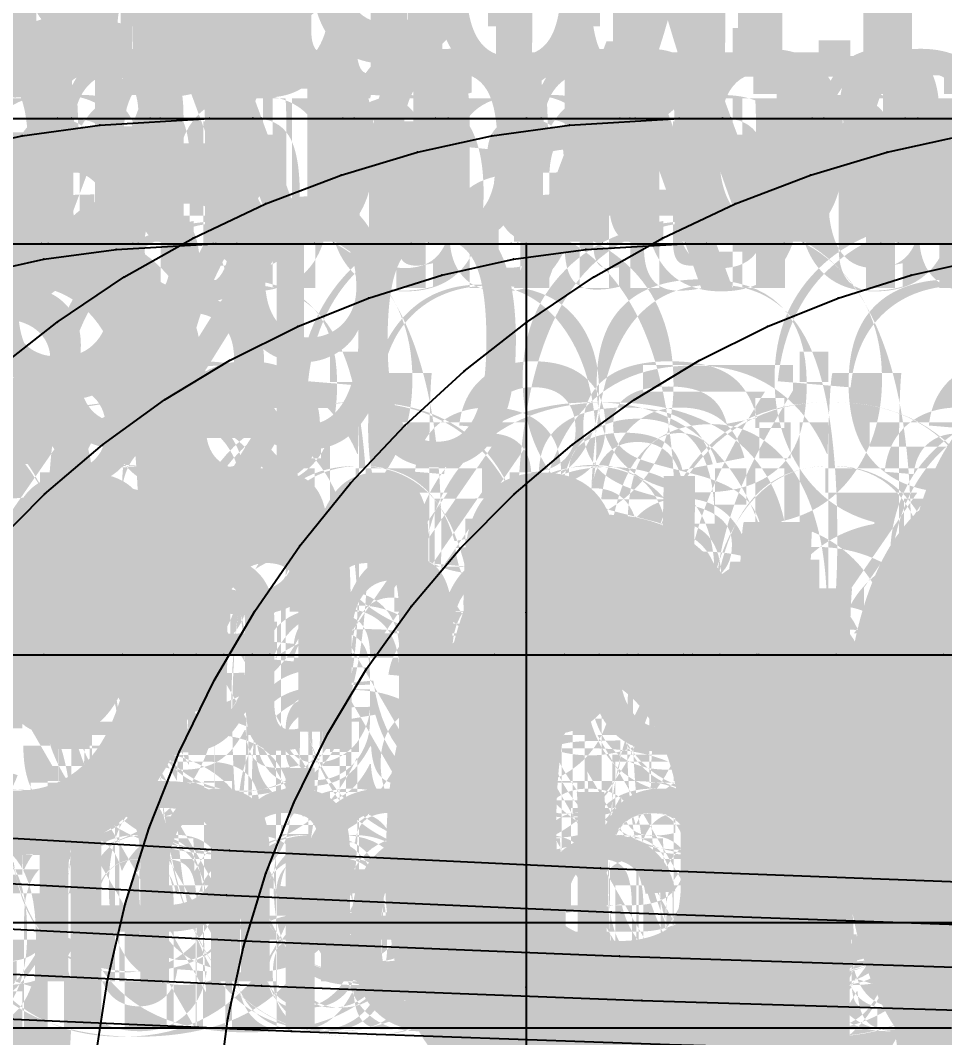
# Model space of a CAD drawing. Extents: x -2408 to 1029, y -526 to 2095.
# Drawn here: x -784.6 to -747.11, y 1410.53 to 1451.78 of the extents above; entities that cross this region are included whole.
import ezdxf

# ---------------------------------------------------------------- set-up
doc = ezdxf.new("R2010")
doc.units = 0
doc.layers.add('TEXT', color=7, linetype='Continuous')

# ---------------------------------------------------------------- blocks, each defined once
blk = doc.blocks.new('-30')
at = {"layer": '1'}
for points in [[(-1076.814892, 751.94191), (-1061.323545, 751.94191), (-1045.571787, 751.94191), (-1029.592137, 751.94191), (-1013.417152, 751.94191), (-997.079352, 751.94191), (-980.611366, 751.94191), (-964.045714, 751.94191), (-947.414953, 751.94191), (-930.753088, 751.94191), (-914.089775, 751.94191), (-897.459017, 751.94191), (-880.893334, 751.94191), (-864.425357, 751.94191), (-848.087603, 751.94191), (-831.912629, 751.94191), (-815.932955, 751.94191), (-800.181244, 751.94191)], [(148.894386, 640.993118), (148.894386, 667.858505), (148.944749, 669.294081), (149.21655, 672.948974), (149.68187, 676.036991), (150.400337, 679.11425), (151.376763, 682.214985), (152.599019, 685.285194), (154.012896, 688.1827), (155.661028, 690.998012), (157.4936, 693.648788), (159.542939, 696.183859), (161.751355, 698.5313), (164.156973, 700.73123), (166.691478, 702.721654), (169.400742, 704.538542), (172.206583, 706.127772), (175.148409, 707.512321), (178.208376, 708.682353), (181.30982, 709.613483), (184.323657, 710.274496)]]:
    blk.add_lwpolyline(points, dxfattribs=at)
at = {"layer": '14'}
for points in [[(-1076.814892, 751.94191), (-1061.323545, 751.94191), (-1045.571787, 751.94191), (-1029.592137, 751.94191), (-1013.417152, 751.94191), (-997.079352, 751.94191), (-980.611366, 751.94191), (-964.045714, 751.94191), (-947.414953, 751.94191), (-930.753088, 751.94191), (-914.089775, 751.94191), (-897.459017, 751.94191), (-880.893334, 751.94191), (-864.425357, 751.94191), (-848.087603, 751.94191), (-831.912629, 751.94191), (-815.932955, 751.94191), (-800.181244, 751.94191)], [(153.97439, 644.168091), (153.97439, 667.79007), (154.173226, 671.459665), (154.561084, 674.478445), (155.197619, 677.391547), (156.109505, 680.361135), (157.244633, 683.229789), (158.614812, 686.013535), (160.198973, 688.660798), (162.004009, 691.186067), (163.995426, 693.542279), (166.184435, 695.742084), (168.530856, 697.745036), (171.047357, 699.562509), (173.686833, 701.159719), (176.463957, 702.543724), (179.326943, 703.692542), (182.291933, 704.618727), (185.20193, 705.270993), (188.142843, 705.666834), (192.074356, 705.890045), (204.432078, 705.890045), (219.855186, 705.890045), (235.053567, 705.890045)]]:
    blk.add_lwpolyline(points, dxfattribs=at)
at = {"layer": '3'}
for p in [(-1013.417152, 751.94191), (-1013.417152, 751.94191), (-997.079352, 751.94191), (-997.079352, 751.94191), (181.30982, 709.613483), (178.208376, 708.682353), (175.148409, 707.512321), (172.206583, 706.127772), (182.291933, 704.618727), (169.400742, 704.538542), (179.326943, 703.692542), (166.691478, 702.721654), (176.463957, 702.543724), (173.686833, 701.159719), (164.156973, 700.73123), (171.047357, 699.562509), (161.751355, 698.5313), (168.530856, 697.745036), (159.542939, 696.183859), (166.184435, 695.742084), (157.4936, 693.648788), (163.995426, 693.542279), (155.661028, 690.998012), (162.004009, 691.186067), (160.198973, 688.660798), (154.012896, 688.1827), (158.614812, 686.013535), (152.599019, 685.285194), (157.244633, 683.229789), (151.376763, 682.214985), (156.109505, 680.361135), (150.400337, 679.11425), (155.197619, 677.391547), (149.68187, 676.036991), (154.561084, 674.478445)]:
    blk.add_point(p, dxfattribs=at)
at = {"layer": '7'}
blk.add_line((-1056.360397, 741.08757), (-819.929733, 741.08757), dxfattribs=at)
blk = doc.blocks.new(' -30')
at = {"layer": '1'}
blk.add_lwpolyline([(-320.458902, 993.349894), (-305.476456, 991.931465), (-290.253334, 990.705195), (-275.086221, 989.677705), (-259.838398, 988.812748), (-244.782035, 988.103728), (-229.520606, 987.520225), (-214.116548, 987.083314), (-198.889744, 986.803854), (-183.229885, 986.627731), (-167.295553, 986.530983), (-151.580754, 986.653671), (-136.843907, 986.999455), (-122.874949, 987.585204), (-107.751551, 988.469104), (-92.53808, 989.557936), (-77.486431, 990.756362), (-62.287955, 992.040492), (-46.765308, 993.494654)], dxfattribs=at)
at = {"layer": '3'}
for p in [(-259.838398, 988.812748), (-244.782035, 988.103728)]:
    blk.add_point(p, dxfattribs=at)
at = {"layer": '1'}
blk.add_text('Piece Name:  ', height=10, dxfattribs=at).set_placement((-648.512721, 424.618505))
at = {"layer": 'TEXT', "color": 7}
blk.add_text('g03-30', height=25, dxfattribs=at).set_placement((-584.85, 411.23))
blk = doc.blocks.new('-31')
at = {"layer": '1'}
for points in [[(-1080.742092, 751.94191), (-1058.470714, 751.94191), (-1043.34713, 751.94191), (-1028.038639, 751.94191), (-1012.576089, 751.94191), (-996.990331, 751.94191), (-981.312101, 751.94191), (-965.572287, 751.94191), (-949.803038, 751.94191), (-934.032378, 751.94191), (-918.292531, 751.94191), (-902.614345, 751.94191), (-887.028557, 751.94191), (-871.566055, 751.94191), (-856.257575, 751.94191), (-841.133967, 751.94191), (-826.226078, 751.94191), (-804.336016, 751.94191)], [(164.156973, 700.73123), (166.691478, 702.721654), (169.400742, 704.538542), (172.206583, 706.127772), (175.148409, 707.512321), (178.208376, 708.682353), (181.30982, 709.613483), (184.323657, 710.274496), (187.480841, 710.706619), (191.923027, 710.970078), (193.667923, 710.970078), (208.563598, 710.970078)]]:
    blk.add_lwpolyline(points, dxfattribs=at)
at = {"layer": '14'}
for points in [[(-1080.742092, 751.94191), (-1058.470714, 751.94191), (-1043.34713, 751.94191), (-1028.038639, 751.94191), (-1012.576089, 751.94191), (-996.990331, 751.94191), (-981.312101, 751.94191), (-965.572287, 751.94191), (-949.803038, 751.94191), (-934.032378, 751.94191), (-918.292531, 751.94191), (-902.614345, 751.94191), (-887.028557, 751.94191), (-871.566055, 751.94191), (-856.257575, 751.94191), (-841.133967, 751.94191), (-826.226078, 751.94191), (-804.336016, 751.94191)], [(153.97439, 644.168091), (153.97439, 667.79007), (154.173226, 671.459665), (154.561084, 674.478445), (155.197619, 677.391547), (156.109505, 680.361135), (157.244633, 683.229789), (158.614812, 686.013535), (160.198973, 688.660798), (162.004009, 691.186067), (163.995426, 693.542279), (166.184435, 695.742084), (168.530856, 697.745036), (171.047357, 699.562509), (173.686833, 701.159719), (176.463957, 702.543724), (179.326943, 703.692542), (182.291933, 704.618727), (185.20193, 705.270993), (188.142843, 705.666834), (192.074356, 705.890045), (204.432078, 705.890045)]]:
    blk.add_lwpolyline(points, dxfattribs=at)
at = {"layer": '2'}
for p in [(191.923027, 710.970078), (192.074356, 705.890045)]:
    blk.add_point(p, dxfattribs=at)
at = {"layer": '3'}
for p in [(-1012.576089, 751.94191), (-1012.576089, 751.94191), (-996.990331, 751.94191), (-996.990331, 751.94191), (193.667923, 710.970078), (187.480841, 710.706619), (184.323657, 710.274496), (181.30982, 709.613483), (178.208376, 708.682353), (175.148409, 707.512321), (172.206583, 706.127772), (188.142843, 705.666834), (185.20193, 705.270993), (182.291933, 704.618727), (169.400742, 704.538542), (179.326943, 703.692542), (166.691478, 702.721654), (176.463957, 702.543724), (173.686833, 701.159719), (171.047357, 699.562509), (168.530856, 697.745036), (166.184435, 695.742084)]:
    blk.add_point(p, dxfattribs=at)
at = {"layer": '7'}
blk.add_line((-1056.360397, 741.08757), (-819.929733, 741.08757), dxfattribs=at)
blk = doc.blocks.new(' -31')
at = {"layer": '1'}
blk.add_lwpolyline([(-321.622823, 991.366514), (-306.063224, 989.969857), (-291.275461, 988.843302), (-275.685007, 987.846192), (-260.811204, 987.051404), (-245.204271, 986.362211), (-230.354188, 985.833593), (-215.338268, 985.438519), (-199.901877, 985.183262), (-184.035778, 985.039444), (-168.025736, 984.886238), (-152.529679, 984.93567), (-138.113903, 985.220737), (-123.104008, 985.77524), (-108.173622, 986.581126), (-93.190491, 987.608126), (-78.160477, 988.752626), (-63.189221, 989.945011), (-47.672531, 991.313117)], dxfattribs=at)
at = {"layer": '3'}
for p in [(-260.811204, 987.051404), (-245.204271, 986.362211)]:
    blk.add_point(p, dxfattribs=at)
at = {"layer": '1'}
blk.add_text('Piece Name:  ', height=10, dxfattribs=at).set_placement((-648.527813, 424.650197))
at = {"layer": 'TEXT', "color": 7}
blk.add_text('g03-31', height=25, dxfattribs=at).set_placement((-585.39, 410.31))
blk = doc.blocks.new('-32')
at = {"layer": '1'}
for points in [[(-1213.509337, 751.94191), (-1198.05785, 751.94191), (-1181.494526, 751.94191), (-1163.917442, 751.94191), (-1145.424717, 751.94191), (-1126.114456, 751.94191), (-1106.084764, 751.94191), (-1085.433746, 751.94191), (-1064.259507, 751.94191), (-1042.660152, 751.94191), (-1020.733787, 751.94191), (-998.578515, 751.94191), (-976.292444, 751.94191), (-953.975048, 751.94191), (-931.721682, 751.94191), (-909.631823, 751.94191), (-887.803574, 751.94191), (-866.335077, 751.94191), (-845.32436, 751.94191), (-824.869566, 751.94191), (-805.068798, 751.94191)], [(181.30982, 709.613483), (184.323657, 710.274496), (187.480841, 710.706619), (191.923027, 710.970078), (193.667923, 710.970078), (208.563598, 710.970078), (223.851492, 710.970078)]]:
    blk.add_lwpolyline(points, dxfattribs=at)
at = {"layer": '14'}
for points in [[(-1213.509337, 751.94191), (-1198.05785, 751.94191), (-1181.494526, 751.94191), (-1163.917442, 751.94191), (-1145.424717, 751.94191), (-1126.114456, 751.94191), (-1106.084764, 751.94191), (-1085.433746, 751.94191), (-1064.259507, 751.94191), (-1042.660152, 751.94191), (-1020.733787, 751.94191), (-998.578515, 751.94191), (-976.292444, 751.94191), (-953.975048, 751.94191), (-931.721682, 751.94191), (-909.631823, 751.94191), (-887.803574, 751.94191), (-866.335077, 751.94191), (-845.32436, 751.94191), (-824.869566, 751.94191), (-805.068798, 751.94191)], [(153.97439, 644.168091), (153.97439, 667.79007), (154.173226, 671.459665), (154.561084, 674.478445), (155.197619, 677.391547), (156.109505, 680.361135), (157.244633, 683.229789), (158.614812, 686.013535), (160.198973, 688.660798), (162.004009, 691.186067), (163.995426, 693.542279), (166.184435, 695.742084), (168.530856, 697.745036), (171.047357, 699.562509), (173.686833, 701.159719), (176.463957, 702.543724), (179.326943, 703.692542), (182.291933, 704.618727), (185.20193, 705.270993), (188.142843, 705.666834), (192.074356, 705.890045), (204.432078, 705.890045), (219.855186, 705.890045), (235.053567, 705.890045)]]:
    blk.add_lwpolyline(points, dxfattribs=at)
at = {"layer": '2'}
for p in [(191.923027, 710.970078), (192.074356, 705.890045)]:
    blk.add_point(p, dxfattribs=at)
at = {"layer": '3'}
for p in [(-1020.733787, 751.94191), (-1020.733787, 751.94191), (-998.578515, 751.94191), (-998.578515, 751.94191), (193.667923, 710.970078), (208.563598, 710.970078), (187.480841, 710.706619), (184.323657, 710.274496), (204.432078, 705.890045), (219.855186, 705.890045), (188.142843, 705.666834), (185.20193, 705.270993)]:
    blk.add_point(p, dxfattribs=at)
at = {"layer": '7'}
blk.add_line((-1056.360397, 741.08757), (-819.929733, 741.08757), dxfattribs=at)
blk = doc.blocks.new(' -32')
at = {"layer": '1'}
blk.add_lwpolyline([(-321.817783, 989.313987), (-306.593114, 988.025551), (-291.392571, 986.935484), (-276.156874, 986.019829), (-260.936463, 985.257985), (-245.709809, 984.630858), (-230.488011, 984.128957), (-215.247587, 983.767109), (-200.095667, 983.551712), (-184.421997, 983.443756), (-168.741345, 983.257658), (-153.297777, 983.255747), (-138.28339, 983.491439), (-123.274546, 983.983495), (-108.376018, 984.727066), (-93.392798, 985.703898), (-78.046169, 986.826902), (-63.073899, 987.964787), (-47.80115, 989.241333)], dxfattribs=at)
at = {"layer": '3'}
for p in [(-260.936463, 985.257985), (-245.709809, 984.630858)]:
    blk.add_point(p, dxfattribs=at)
at = {"layer": '1'}
blk.add_text('Piece Name:  ', height=10, dxfattribs=at).set_placement((-648.542485, 424.65299))
at = {"layer": 'TEXT', "color": 7}
blk.add_text('g03-32', height=25, dxfattribs=at).set_placement((-583.25, 409.92))
blk = doc.blocks.new('-33')
at = {"layer": '1'}
for points in [[(-1213.160278, 751.94191), (-1193.086281, 751.94191), (-1176.871221, 751.94191), (-1159.764718, 751.94191), (-1141.858993, 751.94191), (-1123.246262, 751.94191), (-1104.018745, 751.94191), (-1084.268661, 751.94191), (-1064.088228, 751.94191), (-1043.569664, 751.94191), (-1022.80519, 751.94191), (-1001.887022, 751.94191), (-980.908639, 751.94191), (-959.959737, 751.94191), (-939.133791, 751.94191), (-918.52302, 751.94191), (-898.21964, 751.94191), (-878.31587, 751.94191), (-858.903928, 751.94191), (-840.07603, 751.94191), (-821.924396, 751.94191), (-804.541242, 751.94191)], [(159.542939, 696.183859), (161.751355, 698.5313), (164.156973, 700.73123), (166.691478, 702.721654), (169.400742, 704.538542), (172.206583, 706.127772), (175.148409, 707.512321), (178.208376, 708.682353), (181.30982, 709.613483), (184.323657, 710.274496), (187.480841, 710.706619), (191.923027, 710.970078), (193.667923, 710.970078), (208.563598, 710.970078), (223.851492, 710.970078), (239.197375, 710.970078), (254.476055, 710.970078), (269.894647, 710.970078), (285.173326, 710.970078)]]:
    blk.add_lwpolyline(points, dxfattribs=at)
at = {"layer": '14'}
for points in [[(-1213.160278, 751.94191), (-1193.086281, 751.94191), (-1176.871221, 751.94191), (-1159.764718, 751.94191), (-1141.858993, 751.94191), (-1123.246262, 751.94191), (-1104.018745, 751.94191), (-1084.268661, 751.94191), (-1064.088228, 751.94191), (-1043.569664, 751.94191), (-1022.80519, 751.94191), (-1001.887022, 751.94191), (-980.908639, 751.94191), (-959.959737, 751.94191), (-939.133791, 751.94191), (-918.52302, 751.94191), (-898.21964, 751.94191), (-878.31587, 751.94191), (-858.903928, 751.94191), (-840.07603, 751.94191), (-821.924396, 751.94191), (-804.541242, 751.94191)], [(160.198973, 688.660798), (162.004009, 691.186067), (163.995426, 693.542279), (166.184435, 695.742084), (168.530856, 697.745036), (171.047357, 699.562509), (173.686833, 701.159719), (176.463957, 702.543724), (179.326943, 703.692542), (182.291933, 704.618727), (185.20193, 705.270993), (188.142843, 705.666834), (192.074356, 705.890045), (204.432078, 705.890045), (219.855186, 705.890045), (235.053567, 705.890045), (250.181366, 705.890045), (265.227696, 705.890045), (280.355501, 705.890045), (295.359099, 705.890045)]]:
    blk.add_lwpolyline(points, dxfattribs=at)
at = {"layer": '3'}
for p in [(-1022.80519, 751.94191), (-1022.80519, 751.94191), (-1001.887022, 751.94191), (-1001.887022, 751.94191), (208.563598, 710.970078), (223.851492, 710.970078), (239.197375, 710.970078), (204.432078, 705.890045), (219.855186, 705.890045), (235.053567, 705.890045)]:
    blk.add_point(p, dxfattribs=at)
at = {"layer": '7'}
blk.add_line((-1056.360397, 741.08757), (-819.929733, 741.08757), dxfattribs=at)
blk = doc.blocks.new(' -33')
at = {"layer": '1'}
blk.add_lwpolyline([(-321.465682, 987.242601), (-306.512614, 986.056419), (-291.527457, 985.047648), (-276.088338, 984.177619), (-261.085788, 983.47635), (-245.656514, 982.886327), (-230.644244, 982.430943), (-215.128314, 982.099588), (-199.895578, 981.917391), (-184.203281, 981.841354), (-168.302886, 981.625979), (-153.421344, 981.587268), (-138.063449, 981.77681), (-123.30094, 982.206119), (-108.548373, 982.887436), (-93.220462, 983.840879), (-77.994136, 984.911791), (-62.676554, 986.02466), (-47.469065, 987.237479)], dxfattribs=at)
at = {"layer": '3'}
for p in [(-261.085788, 983.47635), (-245.656514, 982.886327)]:
    blk.add_point(p, dxfattribs=at)
at = {"layer": '1'}
blk.add_text('Piece Name:  ', height=10, dxfattribs=at).set_placement((-648.538089, 424.653842))
at = {"layer": 'TEXT', "color": 7}
blk.add_text('g03-33', height=25, dxfattribs=at).set_placement((-587.12, 409.33))
blk = doc.blocks.new('-34')
at = {"layer": '1'}
for points in [[(-1213.298577, 751.94191), (-1194.077439, 751.94191), (-1178.609608, 751.94191), (-1162.336014, 751.94191), (-1145.342988, 751.94191), (-1127.716863, 751.94191), (-1109.543971, 751.94191), (-1090.910644, 751.94191), (-1071.903216, 751.94191), (-1052.608018, 751.94191), (-1033.111383, 751.94191), (-1013.499643, 751.94191), (-993.860274, 751.94191), (-974.277315, 751.94191), (-954.838242, 751.94191), (-935.629386, 751.94191), (-916.737079, 751.94191), (-898.247652, 751.94191), (-880.247437, 751.94191), (-862.822765, 751.94191), (-846.059967, 751.94191), (-830.045376, 751.94191), (-814.865322, 751.94191), (-796.072617, 751.94191)], [(178.208376, 708.682353), (181.30982, 709.613483), (184.323657, 710.274496), (187.480841, 710.706619), (191.923027, 710.970078), (193.667923, 710.970078), (208.563598, 710.970078), (223.851492, 710.970078), (239.197375, 710.970078), (254.476055, 710.970078), (269.894647, 710.970078), (285.173326, 710.970078), (300.627016, 710.970078)]]:
    blk.add_lwpolyline(points, dxfattribs=at)
at = {"layer": '14'}
for points in [[(-1213.298577, 751.94191), (-1194.077439, 751.94191), (-1178.609608, 751.94191), (-1162.336014, 751.94191), (-1145.342988, 751.94191), (-1127.716863, 751.94191), (-1109.543971, 751.94191), (-1090.910644, 751.94191), (-1071.903216, 751.94191), (-1052.608018, 751.94191), (-1033.111383, 751.94191), (-1013.499643, 751.94191), (-993.860274, 751.94191), (-974.277315, 751.94191), (-954.838242, 751.94191), (-935.629386, 751.94191), (-916.737079, 751.94191), (-898.247652, 751.94191), (-880.247437, 751.94191), (-862.822765, 751.94191), (-846.059967, 751.94191), (-830.045376, 751.94191), (-814.865322, 751.94191), (-796.072617, 751.94191)], [(179.326943, 703.692542), (182.291933, 704.618727), (185.20193, 705.270993), (188.142843, 705.666834), (192.074356, 705.890045), (204.432078, 705.890045), (219.855186, 705.890045), (235.053567, 705.890045), (250.181366, 705.890045), (265.227696, 705.890045), (280.355501, 705.890045), (295.359099, 705.890045), (310.486899, 705.890045)]]:
    blk.add_lwpolyline(points, dxfattribs=at)
at = {"layer": '3'}
for p in [(-1013.499643, 751.94191), (-1013.499643, 751.94191), (-993.860274, 751.94191), (-993.860274, 751.94191), (223.851492, 710.970078), (239.197375, 710.970078), (254.476055, 710.970078), (235.053567, 705.890045), (250.181366, 705.890045)]:
    blk.add_point(p, dxfattribs=at)
at = {"layer": '7'}
blk.add_line((-1056.360397, 741.08757), (-819.929733, 741.08757), dxfattribs=at)
at = {"layer": '1'}
for s, p in [('Annotation: ', (-1006.952133, 766.820526)), ('Size: 34', (-1006.952133, 751.820526)), ('Piece Name: noname', (-1006.952133, 736.820526))]:
    blk.add_text(s, height=10, dxfattribs=at).set_placement(p)
at = {"layer": 'TEXT', "color": 7}
for s, p in [('g06-34', (-1002.78, 736.82)), ('g08-34', (241.65, 681.46))]:
    blk.add_text(s, height=25, dxfattribs=at).set_placement(p)
blk = doc.blocks.new(' -34')
at = {"layer": '1'}
blk.add_lwpolyline([(-321.730588, 985.251048), (-306.590636, 984.120804), (-291.27251, 983.153903), (-276.06515, 982.352131), (-260.73121, 981.684495), (-245.392154, 981.143215), (-230.338441, 980.727177), (-214.992801, 980.435879), (-199.882371, 980.286679), (-183.960228, 980.237808), (-168.117949, 979.996712), (-153.058748, 979.924763), (-137.707824, 980.071632), (-122.92949, 980.454594), (-108.321638, 981.081657), (-92.998495, 981.988387), (-77.514769, 983.037739), (-62.201781, 984.109423), (-46.844191, 985.280492)], dxfattribs=at)
at = {"layer": '3'}
blk.add_point((-260.73121, 981.684495), dxfattribs=at)
at = {"layer": '1'}
blk.add_text('Piece Name:  ', height=10, dxfattribs=at).set_placement((-648.550179, 424.690839))
at = {"layer": 'TEXT', "color": 7}
blk.add_text('g03-34', height=25, dxfattribs=at).set_placement((-585.13, 410.49))
blk = doc.blocks.new('-35')
at = {"layer": '1'}
for points in [[(-1080.557355, 751.94191), (-1062.506235, 751.94191), (-1044.294227, 751.94191), (-1026.002846, 751.94191), (-1007.710398, 751.94191), (-989.498396, 751.94191), (-971.447284, 751.94191), (-953.637507, 751.94191), (-936.149512, 751.94191), (-919.063742, 751.94191), (-902.460643, 751.94191), (-886.42066, 751.94191), (-871.024239, 751.94191), (-851.635814, 751.94191), (-833.725198, 751.94191), (-817.483074, 751.94191), (-799.817214, 751.94191)], [(193.667923, 710.970078), (208.563598, 710.970078), (223.851492, 710.970078), (239.197375, 710.970078), (254.476055, 710.970078), (269.894647, 710.970078), (285.173326, 710.970078), (300.627016, 710.970078), (315.905698, 710.970078), (331.144233, 710.970078)]]:
    blk.add_lwpolyline(points, dxfattribs=at)
at = {"layer": '14'}
for points in [[(-1080.557355, 751.94191), (-1062.506235, 751.94191), (-1044.294227, 751.94191), (-1026.002846, 751.94191), (-1007.710398, 751.94191), (-989.498396, 751.94191), (-971.447284, 751.94191), (-953.637507, 751.94191), (-936.149512, 751.94191), (-919.063742, 751.94191), (-902.460643, 751.94191), (-886.42066, 751.94191), (-871.024239, 751.94191), (-851.635814, 751.94191), (-833.725198, 751.94191), (-817.483074, 751.94191), (-799.817214, 751.94191)], [(192.074356, 705.890045), (204.432078, 705.890045), (219.855186, 705.890045), (235.053567, 705.890045), (250.181366, 705.890045), (265.227696, 705.890045), (280.355501, 705.890045), (295.359099, 705.890045), (310.486899, 705.890045), (325.525593, 705.890045)]]:
    blk.add_lwpolyline(points, dxfattribs=at)
at = {"layer": '3'}
for p in [(-1026.002846, 751.94191), (-1026.002846, 751.94191), (-1007.710398, 751.94191), (-1007.710398, 751.94191), (-989.498396, 751.94191), (-989.498396, 751.94191), (254.476055, 710.970078), (269.894647, 710.970078), (250.181366, 705.890045), (265.227696, 705.890045)]:
    blk.add_point(p, dxfattribs=at)
at = {"layer": '7'}
blk.add_line((-1056.360397, 741.08757), (-819.929733, 741.08757), dxfattribs=at)
at = {"layer": '1'}
for s, p in [('Annotation: ', (-1026.002121, 766.820526)), ('Size: 35', (-1026.002121, 751.820526)), ('Piece Name: noname', (-1026.002121, 736.820526)), ('Annotation: ', (263.194485, 705.981598)), ('Size: 35', (263.194485, 690.981598)), ('Piece Name: noname', (263.194485, 675.981598))]:
    blk.add_text(s, height=10, dxfattribs=at).set_placement(p)
at = {"layer": 'TEXT', "color": 7}
for s, p in [('g06-35', (-1022, 736.82)), ('g08-35', (241.65, 681.46))]:
    blk.add_text(s, height=25, dxfattribs=at).set_placement(p)
blk = doc.blocks.new(' -35')
at = {"layer": '1'}
for s, p in [('Size: 35', (-643.464735, 439.67697)), ('Piece Name:  ', (-643.464735, 424.67697))]:
    blk.add_text(s, height=10, dxfattribs=at).set_placement(p)
at = {"layer": 'TEXT', "color": 7}
blk.add_text('g03-35', height=25, dxfattribs=at).set_placement((-578.12, 409.94))
blk = doc.blocks.new('-36')
at = {"layer": '1'}
for points in [[(-1084.482193, 751.94191), (-1067.644193, 751.94191), (-1050.706785, 751.94191), (-1033.745518, 751.94191), (-1016.832967, 751.94191), (-1000.04468, 751.94191), (-983.455217, 751.94191), (-967.139136, 751.94191), (-951.170998, 751.94191), (-935.62536, 751.94191), (-920.576781, 751.94191), (-901.414071, 751.94191), (-883.444305, 751.94191), (-866.844215, 751.94191), (-851.790535, 751.94191), (-835.417329, 751.94191), (-819.809447, 751.94191), (-805.903919, 751.94191)], [(208.563598, 710.970078), (223.851492, 710.970078), (239.197375, 710.970078), (254.476055, 710.970078), (269.894647, 710.970078), (285.173326, 710.970078), (300.627016, 710.970078), (315.905698, 710.970078), (331.144233, 710.970078), (346.422912, 710.970078)]]:
    blk.add_lwpolyline(points, dxfattribs=at)
at = {"layer": '14'}
for points in [[(-1084.482193, 751.94191), (-1067.644193, 751.94191), (-1050.706785, 751.94191), (-1033.745518, 751.94191), (-1016.832967, 751.94191), (-1000.04468, 751.94191), (-983.455217, 751.94191), (-967.139136, 751.94191), (-951.170998, 751.94191), (-935.62536, 751.94191), (-920.576781, 751.94191), (-901.414071, 751.94191), (-883.444305, 751.94191), (-866.844215, 751.94191), (-851.790535, 751.94191), (-835.417329, 751.94191), (-819.809447, 751.94191), (-805.903919, 751.94191)], [(204.432078, 705.890045), (219.855186, 705.890045), (235.053567, 705.890045), (250.181366, 705.890045), (265.227696, 705.890045), (280.355501, 705.890045), (295.359099, 705.890045), (310.486899, 705.890045), (325.525593, 705.890045), (341.212116, 705.890045)]]:
    blk.add_lwpolyline(points, dxfattribs=at)
at = {"layer": '3'}
for p in [(-1016.832967, 751.94191), (-1016.832967, 751.94191), (-1000.04468, 751.94191), (-1000.04468, 751.94191), (269.894647, 710.970078), (285.173326, 710.970078), (265.227696, 705.890045), (280.355501, 705.890045), (295.359099, 705.890045)]:
    blk.add_point(p, dxfattribs=at)
at = {"layer": '7'}
blk.add_line((-1056.360397, 741.08757), (-819.929733, 741.08757), dxfattribs=at)
at = {"layer": '1'}
for s, p in [('Annotation: ', (-1045.052109, 766.820526)), ('Size: 36', (-1045.052109, 751.820526)), ('Piece Name: noname', (-1045.052109, 736.820526)), ('Annotation: ', (263.194485, 705.981598)), ('Size: 36', (263.194485, 690.981598)), ('Piece Name: noname', (263.194485, 675.981598))]:
    blk.add_text(s, height=10, dxfattribs=at).set_placement(p)
at = {"layer": 'TEXT', "color": 7}
for s, p in [('g06-36', (-1041.22, 736.82)), ('g08-36', (241.65, 681.46))]:
    blk.add_text(s, height=25, dxfattribs=at).set_placement(p)
blk = doc.blocks.new(' -36')
at = {"layer": '1'}
for s, p in [('Annotation: ', (-643.476274, 454.665728)), ('Size: 36', (-643.476274, 439.665728)), ('Piece Name:  ', (-643.476274, 424.665728))]:
    blk.add_text(s, height=10, dxfattribs=at).set_placement(p)
at = {"layer": 'TEXT', "color": 7}
blk.add_text('g03-36', height=25, dxfattribs=at).set_placement((-573.39, 410.17))
blk = doc.blocks.new('-37')
at = {"layer": '1'}
for points in [[(-1079.717312, 751.94191), (-1064.102726, 751.94191), (-1048.487226, 751.94191), (-1032.940399, 751.94191), (-1017.530917, 751.94191), (-1002.327453, 751.94191), (-987.398645, 751.94191), (-968.039617, 751.94191), (-949.45376, 751.94191), (-931.80392, 751.94191)], [(223.851492, 710.970078), (239.197375, 710.970078), (254.476055, 710.970078), (269.894647, 710.970078), (285.173326, 710.970078), (300.627016, 710.970078), (315.905698, 710.970078), (331.144233, 710.970078), (346.422912, 710.970078), (357.174568, 710.970078), (361.592624, 710.970078)]]:
    blk.add_lwpolyline(points, dxfattribs=at)
at = {"layer": '14'}
for points in [[(-1079.717312, 751.94191), (-1064.102726, 751.94191), (-1048.487226, 751.94191), (-1032.940399, 751.94191), (-1017.530917, 751.94191), (-1002.327453, 751.94191), (-987.398645, 751.94191), (-968.039617, 751.94191), (-949.45376, 751.94191), (-931.80392, 751.94191)], [(235.053567, 705.890045), (250.181366, 705.890045), (265.227696, 705.890045), (280.355501, 705.890045), (295.359099, 705.890045), (310.486899, 705.890045), (325.525593, 705.890045), (341.212116, 705.890045), (357.174568, 705.890045), (357.174568, 705.890045), (357.174568, 690.948372), (357.174568, 675.75178), (357.174568, 660.385007), (357.174568, 644.168091), (357.174568, 644.168091), (346.829819, 644.168091), (331.91081, 644.168091), (316.027399, 644.168091), (299.78435, 644.168091), (284.36407, 644.168091), (268.186773, 644.168091), (249.224637, 644.168091), (234.984515, 644.168091)]]:
    blk.add_lwpolyline(points, dxfattribs=at)
at = {"layer": '3'}
for p in [(-1017.530917, 751.94191), (-1017.530917, 751.94191), (-1002.327453, 751.94191), (-1002.327453, 751.94191), (285.173326, 710.970078), (300.627016, 710.970078), (315.905698, 710.970078), (280.355501, 705.890045), (295.359099, 705.890045), (310.486899, 705.890045)]:
    blk.add_point(p, dxfattribs=at)
at = {"layer": '7'}
blk.add_line((-1241.902084, 741.08757), (-886.302185, 741.08757), dxfattribs=at)
at = {"layer": '1'}
for s, p in [('Annotation: ', (-1064.102135, 766.820526)), ('Size: 37', (-1064.102135, 751.820526)), ('Piece Name: noname', (-1064.102135, 736.820526)), ('Annotation: ', (263.194485, 705.981598)), ('Size: 37', (263.194485, 690.981598)), ('Piece Name: noname', (263.194485, 675.981598))]:
    blk.add_text(s, height=10, dxfattribs=at).set_placement(p)
at = {"layer": 'TEXT', "color": 7}
for s, p in [('g06-37', (-1060.2, 736.82)), ('g08-37', (241.65, 681.46))]:
    blk.add_text(s, height=25, dxfattribs=at).set_placement(p)
blk = doc.blocks.new(' -37')
at = {"layer": '1'}
for s, p in [('Annotation: ', (-638.387904, 454.686759)), ('Size: 37', (-638.387904, 439.686759)), ('Piece Name:  ', (-638.387904, 424.686759))]:
    blk.add_text(s, height=10, dxfattribs=at).set_placement(p)
at = {"layer": 'TEXT', "color": 7}
blk.add_text('g03-37', height=25, dxfattribs=at).set_placement((-573.37, 408.66))
blk = doc.blocks.new('-38')
at = {"layer": '1'}
for points in [[(-1073.630763, 751.94191), (-1054.661372, 751.94191), (-1035.915241, 751.94191), (-1017.541178, 751.94191), (-999.687975, 751.94191), (-982.504531, 751.94191), (-966.139637, 751.94191), (-950.742119, 751.94191), (-933.082297, 751.94191)], [(254.476055, 710.970078), (269.894647, 710.970078), (285.173326, 710.970078), (300.627016, 710.970078), (315.905698, 710.970078), (331.144233, 710.970078), (346.422912, 710.970078), (357.174568, 710.970078), (361.592624, 710.970078), (377.494583, 710.970078)]]:
    blk.add_lwpolyline(points, dxfattribs=at)
at = {"layer": '14'}
for points in [[(-1073.630763, 751.94191), (-1054.661372, 751.94191), (-1035.915241, 751.94191), (-1017.541178, 751.94191), (-999.687975, 751.94191), (-982.504531, 751.94191), (-966.139637, 751.94191), (-950.742119, 751.94191), (-933.082297, 751.94191)], [(250.181366, 705.890045), (265.227696, 705.890045), (280.355501, 705.890045), (295.359099, 705.890045), (310.486899, 705.890045), (325.525593, 705.890045), (341.212116, 705.890045), (357.174568, 705.890045), (357.174568, 705.890045), (357.174568, 690.948372), (357.174568, 675.75178), (357.174568, 660.385007), (357.174568, 644.168091), (357.174568, 644.168091), (346.829819, 644.168091), (331.91081, 644.168091), (316.027399, 644.168091), (299.78435, 644.168091), (284.36407, 644.168091), (268.186773, 644.168091), (249.224637, 644.168091)]]:
    blk.add_lwpolyline(points, dxfattribs=at)
at = {"layer": '3'}
for p in [(-1017.541178, 751.94191), (-1017.541178, 751.94191), (-999.687975, 751.94191), (-999.687975, 751.94191), (300.627016, 710.970078), (315.905698, 710.970078), (331.144233, 710.970078), (310.486899, 705.890045), (325.525593, 705.890045)]:
    blk.add_point(p, dxfattribs=at)
at = {"layer": '7'}
blk.add_line((-1245.712051, 741.08757), (-920.592117, 741.08757), dxfattribs=at)
at = {"layer": '1'}
for s, p in [('Annotation: ', (-1083.152122, 766.820526)), ('Piece Name: noname', (-1083.152122, 736.820526)), ('Annotation: ', (263.194485, 705.981598)), ('Size: 38', (263.194485, 690.981598)), ('Piece Name: noname', (263.194485, 675.981598))]:
    blk.add_text(s, height=10, dxfattribs=at).set_placement(p)
at = {"layer": 'TEXT', "color": 7}
for s, p in [('g06-38', (-1079.17, 736.81)), ('g08-38', (241.65, 681.46))]:
    blk.add_text(s, height=25, dxfattribs=at).set_placement(p)
blk = doc.blocks.new(' -38')
at = {"layer": '1'}
for s, p in [('Annotation: ', (-638.396678, 454.660367)), ('Size: 38', (-638.396678, 439.660367)), ('Piece Name:  ', (-638.396678, 424.660367))]:
    blk.add_text(s, height=10, dxfattribs=at).set_placement(p)
at = {"layer": 'TEXT', "color": 7}
blk.add_text('g03-38', height=25, dxfattribs=at).set_placement((-574.11, 408.79))
blk = doc.blocks.new('-39')
at = {"layer": '1'}
for points in [[(-1084.961081, 751.94191), (-1067.854373, 751.94191), (-1051.017414, 751.94191), (-1034.585078, 751.94191), (-1018.692241, 751.94191), (-1003.473778, 751.94191), (-985.604532, 751.94191), (-969.263132, 751.94191), (-952.041154, 751.94191), (-935.816329, 751.94191), (-921.23627, 751.94191), (-918.052139, 751.94191), (-918.052139, 736.519947), (-918.052139, 721.699142), (-935.816055, 721.699142), (-952.04084, 721.699142), (-969.262782, 721.699142), (-985.604171, 721.699142), (-1003.473445, 721.699142), (-1018.691917, 721.699142), (-1034.584764, 721.699142), (-1051.017109, 721.699142), (-1067.854059, 721.699142), (-1084.960774, 721.699142)], [(269.894647, 710.970078), (285.173326, 710.970078), (300.627016, 710.970078), (315.905698, 710.970078), (331.144233, 710.970078), (346.422912, 710.970078), (357.174568, 710.970078), (361.592624, 710.970078), (377.494583, 710.970078), (377.494583, 702.757006), (377.494583, 687.830147), (377.494583, 672.819426), (377.494583, 657.302), (377.494583, 640.993118), (365.049252, 640.993118), (357.174568, 640.993118), (350.006083, 640.993118), (334.456517, 640.993118), (318.906934, 640.993118), (303.369102, 640.993118), (287.81953, 640.993118), (272.261036, 640.993118)]]:
    blk.add_lwpolyline(points, dxfattribs=at)
at = {"layer": '14'}
for points in [[(-1084.961081, 751.94191), (-1067.854373, 751.94191), (-1051.017414, 751.94191), (-1034.585078, 751.94191), (-1018.692241, 751.94191), (-1003.473778, 751.94191), (-985.604532, 751.94191), (-969.263132, 751.94191), (-952.041154, 751.94191), (-935.816329, 751.94191), (-921.23627, 751.94191), (-918.052139, 751.94191), (-918.052139, 736.519947), (-918.052139, 721.699142), (-935.816055, 721.699142), (-952.04084, 721.699142), (-969.262782, 721.699142), (-985.604171, 721.699142), (-1003.473445, 721.699142), (-1018.691917, 721.699142), (-1034.584764, 721.699142), (-1051.017109, 721.699142), (-1067.854059, 721.699142), (-1084.960774, 721.699142)], [(265.227696, 705.890045), (280.355501, 705.890045), (295.359099, 705.890045), (310.486899, 705.890045), (325.525593, 705.890045), (341.212116, 705.890045), (357.174568, 705.890045), (357.174568, 705.890045), (357.174568, 690.948372), (357.174568, 675.75178), (357.174568, 660.385007), (357.174568, 644.168091), (357.174568, 644.168091), (346.829819, 644.168091), (331.91081, 644.168091), (316.027399, 644.168091), (299.78435, 644.168091), (284.36407, 644.168091), (268.186773, 644.168091)]]:
    blk.add_lwpolyline(points, dxfattribs=at)
at = {"layer": '3'}
for p in [(-1018.692241, 751.94191), (-1018.692241, 751.94191), (-1003.473778, 751.94191), (-1003.473778, 751.94191), (331.144233, 710.970078), (346.422912, 710.970078), (325.525593, 705.890045), (341.212116, 705.890045)]:
    blk.add_point(p, dxfattribs=at)
at = {"layer": '7'}
blk.add_line((-1249.522095, 741.08757), (-954.882126, 741.08757), dxfattribs=at)
at = {"layer": '1'}
for s, p in [('Piece Name: noname', (-1102.20211, 736.820526)), ('Annotation: ', (263.194485, 705.981598)), ('Piece Name: noname', (263.194485, 675.981598))]:
    blk.add_text(s, height=10, dxfattribs=at).set_placement(p)
at = {"layer": 'TEXT', "color": 7}
for s, p in [('g06-39', (-1098.44, 736.81)), ('g08-39', (241.65, 681.46))]:
    blk.add_text(s, height=25, dxfattribs=at).set_placement(p)
blk = doc.blocks.new(' -39')
at = {"layer": '1'}
for s, p in [('Annotation: ', (-633.324957, 454.693239)), ('Size: 39', (-633.324957, 439.693239)), ('Piece Name:  ', (-633.324957, 424.693239))]:
    blk.add_text(s, height=10, dxfattribs=at).set_placement(p)
at = {"layer": 'TEXT', "color": 7}
blk.add_text('g03-39', height=25, dxfattribs=at).set_placement((-566.62, 409.3))
blk = doc.blocks.new('-40')
at = {"layer": '1'}
for points in [[(-1071.640517, 751.94191), (-1053.437536, 751.94191), (-1036.084788, 751.94191), (-1019.818451, 751.94191), (-1004.874701, 751.94191), (-989.020534, 751.94191), (-973.905435, 751.94191), (-959.006916, 751.94191), (-956.152191, 751.94191), (-956.152191, 736.519947), (-956.152191, 721.699142), (-973.905219, 721.699142), (-991.489451, 721.699142), (-1007.746046, 721.699142), (-1026.179251, 721.699142), (-1042.908514, 721.699142), (-1060.629711, 721.699142), (-1079.106671, 721.699142)], [(285.173326, 710.970078), (300.627016, 710.970078), (315.905698, 710.970078), (331.144233, 710.970078), (346.422912, 710.970078), (357.174568, 710.970078), (361.592624, 710.970078), (377.494583, 710.970078), (377.494583, 702.757006), (377.494583, 687.830147), (377.494583, 672.819426), (377.494583, 657.302), (377.494583, 640.993118), (365.049252, 640.993118), (357.174568, 640.993118), (350.006083, 640.993118), (334.456517, 640.993118), (318.906934, 640.993118), (303.369102, 640.993118), (287.81953, 640.993118)]]:
    blk.add_lwpolyline(points, dxfattribs=at)
at = {"layer": '14'}
for points in [[(-1071.640517, 751.94191), (-1053.437536, 751.94191), (-1036.084788, 751.94191), (-1019.818451, 751.94191), (-1004.874701, 751.94191), (-989.020534, 751.94191), (-973.905435, 751.94191), (-959.006916, 751.94191), (-956.152191, 751.94191), (-956.152191, 736.519947), (-956.152191, 721.699142), (-973.905219, 721.699142), (-991.489451, 721.699142), (-1007.746046, 721.699142), (-1026.179251, 721.699142), (-1042.908514, 721.699142), (-1060.629711, 721.699142), (-1079.106671, 721.699142)], [(280.355501, 705.890045), (295.359099, 705.890045), (310.486899, 705.890045), (325.525593, 705.890045), (341.212116, 705.890045), (357.174568, 705.890045), (357.174568, 705.890045), (357.174568, 690.948372), (357.174568, 675.75178), (357.174568, 660.385007), (357.174568, 644.168091), (357.174568, 644.168091), (346.829819, 644.168091), (331.91081, 644.168091), (316.027399, 644.168091), (299.78435, 644.168091), (284.36407, 644.168091)]]:
    blk.add_lwpolyline(points, dxfattribs=at)
at = {"layer": '2'}
blk.add_point((357.174568, 705.890045), dxfattribs=at)
at = {"layer": '3'}
for p in [(-1019.818451, 751.94191), (-1019.818451, 751.94191), (-1004.874701, 751.94191), (-1004.874701, 751.94191), (346.422912, 710.970078), (357.174568, 710.970078), (361.592624, 710.970078), (341.212116, 705.890045), (357.174568, 705.890045), (357.174568, 690.948372), (357.174568, 675.75178)]:
    blk.add_point(p, dxfattribs=at)
at = {"layer": '4'}
for p in [(357.174568, 710.970078), (357.174568, 705.890045)]:
    blk.add_point(p, dxfattribs=at)
at = {"layer": '7'}
blk.add_line((-1253.332062, 736.820602), (-989.172134, 736.820602), dxfattribs=at)
at = {"layer": '1'}
for p in [(-1121.252136, 736.820526), (263.194485, 675.981598)]:
    blk.add_text('Piece Name: noname', height=10, dxfattribs=at).set_placement(p)
at = {"layer": 'TEXT', "color": 7}
for s, p in [('g06-40', (-1117.58, 736.81)), ('g08-40', (241.65, 681.46))]:
    blk.add_text(s, height=25, dxfattribs=at).set_placement(p)
blk = doc.blocks.new(' -40')
at = {"layer": '1'}
for s, p in [('Annotation: ', (-628.243413, 454.675431)), ('Size: 40', (-628.243413, 439.675431)), ('Piece Name:  ', (-628.243413, 424.675431))]:
    blk.add_text(s, height=10, dxfattribs=at).set_placement(p)

msp = doc.modelspace()

# ---------------------------------------------------------------- block references
at = {"layer": '1'}
for name, p in [(' -32', (-184.050523, 999.622732)), (' -30', (-184.050297, 1001.000083)), (' -31', (-184.050388, 1000.311413)), (' -33', (-184.050694, 998.934067)), (' -34', (-184.050758, 998.245407)), (' -35', (-184.051047, 997.556724)), (' -36', (-184.051123, 996.868036)), (' -37', (-184.051318, 996.179365)), (' -38', (-184.051331, 995.490688)), (' -39', (-184.051506, 994.802025)), (' -40', (-184.051738, 994.113352)), ('-40', (-1121.252136, 736.820577)), ('-39', (-1102.202113, 736.820577)), ('-38', (-1083.152119, 736.820577)), ('-37', (-1064.102135, 736.820577)), ('-36', (-1045.052109, 736.820577)), ('-35', (-1026.002121, 736.820577)), ('-34', (-1006.952133, 736.820577)), ('-33', (-987.90211, 736.820577)), ('-32', (-968.852116, 736.820575)), ('-31', (-949.80219, 736.820577)), ('-30', (-930.752125, 736.820577)), ('-30', (242.348354, 674.107349)), ('-31', (242.348354, 674.107349)), ('-32', (242.348354, 674.107349)), ('-33', (242.348354, 674.107349)), ('-34', (242.348354, 674.107349)), ('-35', (242.348354, 674.107349)), ('-36', (242.348354, 674.107349)), ('-37', (242.348354, 674.107349)), ('-38', (242.348354, 674.107349)), ('-39', (242.348354, 674.107349)), ('-40', (242.348354, 674.107349)), (' -32', (-514.58038, 429.196867)), (' -30', (-516.281493, 429.297884)), (' -31', (-515.430888, 429.247568)), (' -34', (-512.877729, 429.098086)), (' -33', (-513.729155, 429.147803))]:
    msp.add_blockref(name, p, dxfattribs=at)

doc.saveas('drawing.dxf')
